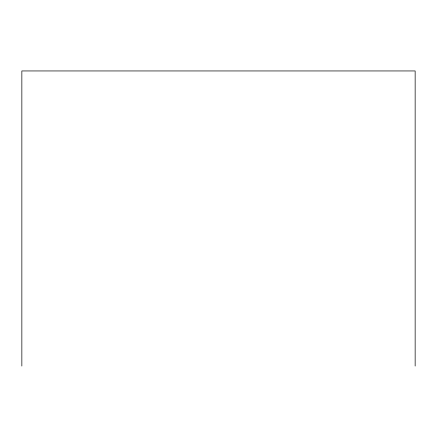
<?xml version="1.0" encoding="UTF-8"?>
<svg xmlns="http://www.w3.org/2000/svg" width="437" height="437" viewBox="0 0 437 437"><rect width="100%" height="100%" fill="white"/><g stroke="black" fill="none" stroke-linecap="round" stroke-linejoin="round"><path stroke-width="0.66" d="M415.15 366.053L415.15 70.947L21.85 70.947L21.85 366.053"/></g></svg>
